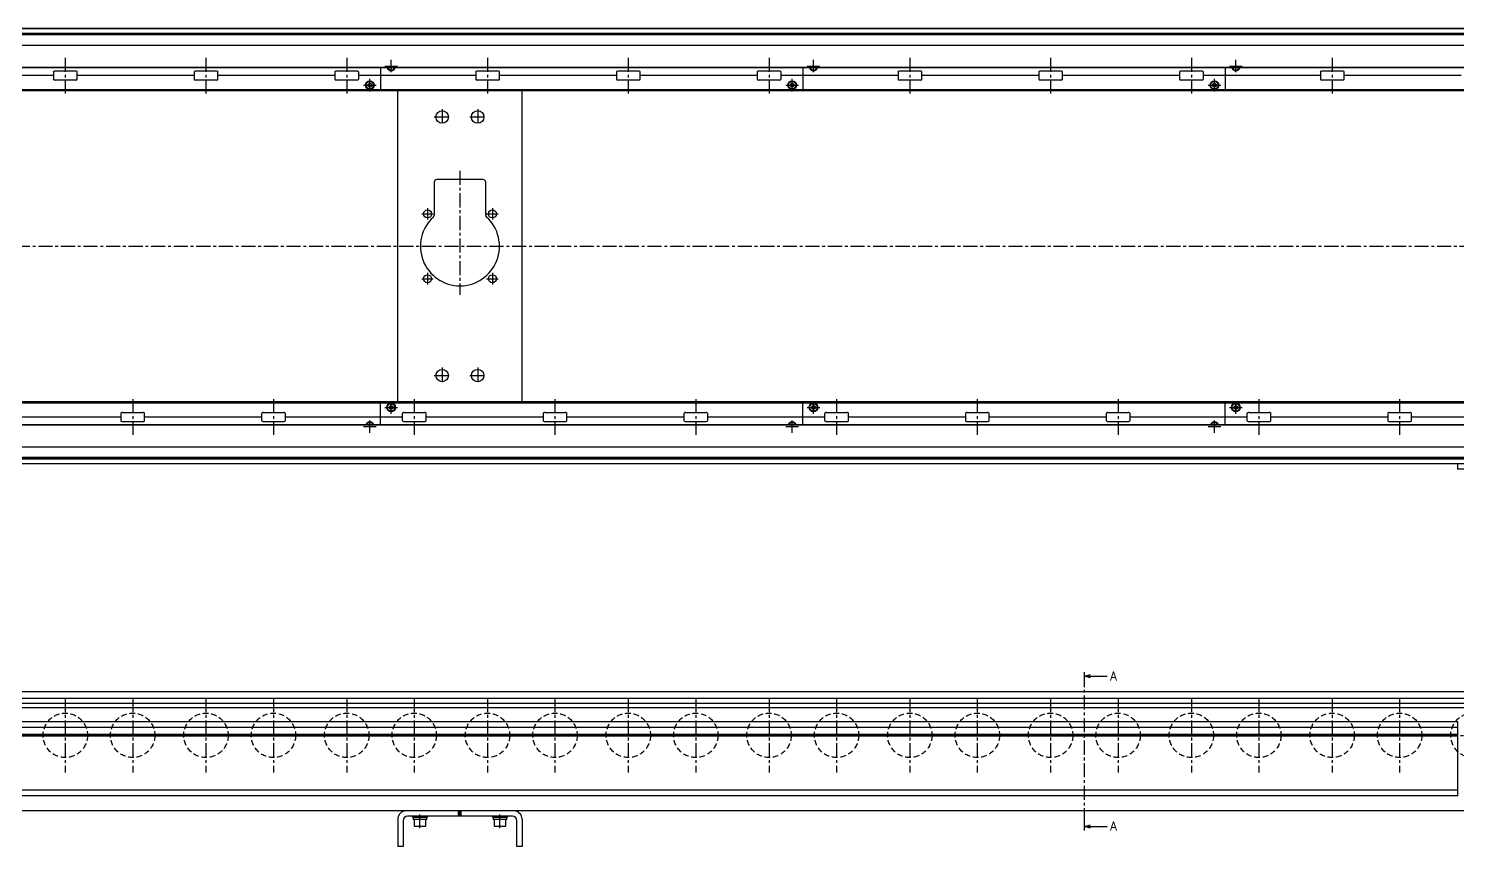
# Model space of a CAD drawing. Extents: x -10 to 4925, y -8 to 1001.
# Drawn here: x 2432 to 4040, y 28 to 948 of the extents above; entities that cross this region are included whole.
import ezdxf

# ---------------------------------------------------------------- set-up
doc = ezdxf.new("R2010")
doc.units = 0
doc.header["$LTSCALE"] = 0.5
doc.linetypes.add('CENTER', pattern=[50.8, 31.75, -6.35, 6.35, -6.35])
doc.linetypes.add('DASHED', pattern=[19.05, 12.7, -6.35])
for name, color, linetype in [('MSM_CENTER', 1, 'CENTER'), ('MSM_CONTINUOUS', 7, 'CONTINUOUS'), ('MSM_DASHED', 4, 'DASHED'), ('MSM_PART_NUMBER', 7, 'CONTINUOUS')]:
    doc.layers.add(name, color=color, linetype=linetype)
doc.styles.get("Standard").update_dxf_attribs({"font": 'txt.shx', "height": 10, "bigfont": 'bigfont.shx'})

# ---------------------------------------------------------------- blocks, each defined once
blk = doc.blocks.new('*U88')
at = {"layer": 'MSM_PART_NUMBER'}
blk.add_text('A', height=10, dxfattribs=at).set_placement((3649.3, 214.9))
blk = doc.blocks.new('*U90')
at = {"layer": 'MSM_PART_NUMBER'}
blk.add_text('A', height=10, dxfattribs=at).set_placement((3649.3, 45.9))

msp = doc.modelspace()

# ---------------------------------------------------------------- linework, layer by layer
at = {"layer": 'MSM_CENTER'}
for p, q in [((2472.8, 915.5), (2472.8, 875.5)), ((2631.2, 915.5), (2631.2, 875.5)), ((2789.7, 915.5), (2789.7, 875.5)), ((2832.7, 906.2), (2846.8, 906.2)), ((2839.7, 899.2), (2839.7, 913.3)), ((2948.2, 915.5), (2948.2, 875.5)), ((3106.7, 915.5), (3106.7, 875.5)), ((3265.2, 915.5), (3265.2, 875.5)), ((3308.2, 906.2), (3322.2, 906.2)), ((3315.2, 899.2), (3315.2, 913.3)), ((3423.7, 915.5), (3423.7, 875.5)), ((3582.2, 915.5), (3582.2, 875.5)), ((3740.7, 915.5), (3740.7, 875.5)), ((3783.7, 906.2), (3797.8, 906.2)), ((3790.7, 899.2), (3790.7, 913.3)), ((3899.2, 915.5), (3899.2, 875.5)), ((2815.7, 877.7), (2815.7, 891.7)), ((3291.2, 877.7), (3291.2, 891.7)), ((3766.7, 877.7), (3766.7, 891.7)), ((2808.7, 884.7), (2822.8, 884.7)), ((3284.2, 884.7), (3298.2, 884.7)), ((3759.7, 884.7), (3773.8, 884.7)), ((2897.2, 857.9), (2897.2, 839.9)), ((2937.2, 857.9), (2937.2, 839.9)), ((2888.2, 848.9), (2906.2, 848.9)), ((2928.2, 848.9), (2946.2, 848.9)), ((2917.2, 788.4), (2917.2, 648.9)), ((2880.7, 746.4), (2880.7, 733.4)), ((2953.7, 746.4), (2953.7, 733.4)), ((2874.2, 739.9), (2887.2, 739.9)), ((2947.2, 739.9), (2960.2, 739.9)), ((359.7, 703.4), (4267.9, 703.4)), ((2874.2, 666.9), (2887.2, 666.9)), ((2880.7, 673.4), (2880.7, 660.4)), ((2947.2, 666.9), (2960.2, 666.9)), ((2953.7, 673.4), (2953.7, 660.4)), ((2897.2, 566.9), (2897.2, 548.9)), ((2937.2, 566.9), (2937.2, 548.9)), ((2888.2, 557.9), (2906.2, 557.9)), ((2928.2, 557.9), (2946.2, 557.9)), ((2548.7, 531.3), (2548.7, 491.3)), ((2707.2, 531.3), (2707.2, 491.3)), ((2865.7, 531.3), (2865.7, 491.3)), ((3024.2, 531.3), (3024.2, 491.3)), ((3182.7, 531.3), (3182.7, 491.3)), ((3341.2, 531.3), (3341.2, 491.3)), ((3499.7, 531.3), (3499.7, 491.3)), ((3658.2, 531.3), (3658.2, 491.3)), ((3816.7, 531.3), (3816.7, 491.3)), ((3975.2, 531.3), (3975.2, 491.3)), ((2832.7, 522), (2846.8, 522)), ((2839.7, 515), (2839.7, 529)), ((3308.2, 522), (3322.2, 522)), ((3315.2, 515), (3315.2, 529)), ((3783.7, 522), (3797.8, 522)), ((3790.7, 515), (3790.7, 529)), ((2808.7, 500.5), (2822.8, 500.5)), ((2815.7, 493.5), (2815.7, 507.5)), ((3284.2, 500.5), (3298.2, 500.5)), ((3291.2, 493.5), (3291.2, 507.5)), ((3759.7, 500.5), (3773.8, 500.5)), ((3766.7, 493.5), (3766.7, 507.5)), ((3620.2, 55), (3620.2, 215)), ((2472.8, 195), (2472.8, 111)), ((2548.7, 195), (2548.7, 111)), ((2631.2, 195), (2631.2, 111)), ((2707.2, 195), (2707.2, 111)), ((2789.7, 195), (2789.7, 111)), ((2865.7, 195), (2865.7, 111)), ((2948.2, 195), (2948.2, 111)), ((3024.2, 195), (3024.2, 111)), ((3106.7, 195), (3106.7, 111)), ((3182.7, 195), (3182.7, 111)), ((3265.2, 195), (3265.2, 111)), ((3341.2, 195), (3341.2, 111)), ((3423.7, 195), (3423.7, 111)), ((3499.7, 195), (3499.7, 111)), ((3582.2, 195), (3582.2, 111)), ((3658.2, 195), (3658.2, 111)), ((3740.7, 195), (3740.7, 111)), ((3816.7, 195), (3816.7, 111)), ((3899.2, 195), (3899.2, 111)), ((3975.2, 195), (3975.2, 111)), ((367.2, 153), (4258.3, 153)), ((2872.2, 48.4), (2872.2, 64)), ((2962.2, 48.4), (2962.2, 64))]:
    msp.add_line(p, q, dxfattribs=at)
at = {"layer": 'MSM_CONTINUOUS'}
for p, q in [((4257.9, 948.4), (370.6, 948.4)), ((4256.2, 948.3), (372.2, 948.3)), ((4231.6, 942.9), (396.9, 942.9)), ((4231.6, 941.2), (396.9, 941.2)), ((4231.5, 942), (397, 942)), ((4256.2, 929.5), (372.2, 929.5)), ((4256.2, 904.1), (372.2, 904.1)), ((4256.2, 904.5), (422.2, 904.5)), ((2827.7, 904.1), (2827.7, 879.4)), ((2839.7, 903.9), (2839.4, 904.1)), ((2840.1, 904.1), (2839.7, 903.9)), ((3303.2, 904.1), (3303.2, 879.4)), ((3315.2, 903.9), (3314.9, 904.1)), ((3315.6, 904.1), (3315.2, 903.9)), ((3778.7, 904.1), (3778.7, 879.4)), ((3790.7, 903.9), (3790.4, 904.1)), ((3791.1, 904.1), (3790.7, 903.9)), ((2459.4, 895.5), (2327.7, 895.5)), ((2459.4, 899.5), (2459.4, 891.5)), ((2484.3, 900.5), (2461.3, 900.5)), ((2484.3, 890.5), (2461.3, 890.5)), ((2486.2, 891.5), (2486.2, 899.5)), ((2617.9, 895.5), (2486.2, 895.5)), ((2617.9, 899.5), (2617.9, 891.5)), ((2642.8, 900.5), (2619.8, 900.5)), ((2642.8, 890.5), (2619.8, 890.5)), ((2644.7, 891.5), (2644.7, 899.5)), ((2776.4, 895.5), (2644.7, 895.5)), ((2776.4, 899.5), (2776.4, 891.5)), ((2801.3, 900.5), (2778.3, 900.5)), ((2801.3, 890.5), (2778.3, 890.5)), ((2803.2, 891.5), (2803.2, 899.5)), ((2934.9, 895.5), (2803.2, 895.5)), ((2813.8, 885.9), (2815.7, 887.1)), ((2813.8, 883.6), (2813.8, 885.9)), ((2815.7, 887.1), (2817.8, 885.9)), ((2817.8, 885.9), (2817.8, 883.6)), ((2934.9, 899.5), (2934.9, 891.5)), ((2959.8, 900.5), (2936.8, 900.5)), ((2959.8, 890.5), (2936.8, 890.5)), ((2961.7, 891.5), (2961.7, 899.5)), ((3093.4, 895.5), (2961.7, 895.5)), ((3093.4, 899.5), (3093.4, 891.5)), ((3118.3, 900.5), (3095.3, 900.5)), ((3118.3, 890.5), (3095.3, 890.5)), ((3120.2, 891.5), (3120.2, 899.5)), ((3251.9, 895.5), (3120.2, 895.5)), ((3251.9, 899.5), (3251.9, 891.5)), ((3276.8, 900.5), (3253.8, 900.5)), ((3276.8, 890.5), (3253.8, 890.5)), ((3278.7, 891.5), (3278.7, 899.5)), ((3410.4, 895.5), (3278.7, 895.5)), ((3289.2, 885.9), (3291.2, 887.1)), ((3289.2, 883.6), (3289.2, 885.9)), ((3291.2, 887.1), (3293.2, 885.9)), ((3293.2, 885.9), (3293.2, 883.6)), ((3410.4, 899.5), (3410.4, 891.5)), ((3435.3, 900.5), (3412.3, 900.5)), ((3435.3, 890.5), (3412.3, 890.5)), ((3437.2, 891.5), (3437.2, 899.5)), ((3568.9, 895.5), (3437.2, 895.5)), ((3568.9, 899.5), (3568.9, 891.5)), ((3593.8, 900.5), (3570.8, 900.5)), ((3593.8, 890.5), (3570.8, 890.5)), ((3595.7, 891.5), (3595.7, 899.5)), ((3727.4, 895.5), (3595.7, 895.5)), ((3727.4, 899.5), (3727.4, 891.5)), ((3752.3, 900.5), (3729.3, 900.5)), ((3752.3, 890.5), (3729.3, 890.5)), ((3754.2, 891.5), (3754.2, 899.5)), ((3885.9, 895.5), (3754.2, 895.5)), ((3764.7, 885.9), (3766.7, 887.1)), ((3764.7, 883.6), (3764.7, 885.9)), ((3766.7, 887.1), (3768.7, 885.9)), ((3768.7, 885.9), (3768.7, 883.6)), ((3885.9, 899.5), (3885.9, 891.5)), ((3910.8, 900.5), (3887.8, 900.5)), ((3910.8, 890.5), (3887.8, 890.5)), ((3912.7, 891.5), (3912.7, 899.5)), ((4044.4, 895.5), (3912.7, 895.5)), ((4254.2, 879.4), (450.2, 879.4)), ((4257.9, 878.4), (450.2, 878.4)), ((2815.7, 882.4), (2813.8, 883.6)), ((2817.8, 883.6), (2815.7, 882.4)), ((2847.2, 528.4), (2847.2, 878.4)), ((2987.2, 528.4), (2987.2, 878.4)), ((3291.2, 882.4), (3289.2, 883.6)), ((3293.2, 883.6), (3291.2, 882.4)), ((3766.7, 882.4), (3764.7, 883.6)), ((3768.7, 883.6), (3766.7, 882.4)), ((2888.2, 775.4), (2888.2, 738.5)), ((2943.2, 778.4), (2891.2, 778.4)), ((2946.2, 738.5), (2946.2, 775.4)), ((4257.9, 528.4), (450.2, 528.4)), ((450.2, 527.4), (4254.2, 527.4)), ((2535.3, 515.3), (2535.3, 507.3)), ((2537.3, 516.3), (2560.2, 516.3)), ((2562.2, 507.3), (2562.2, 515.3)), ((2693.8, 515.3), (2693.8, 507.3)), ((2695.8, 516.3), (2718.7, 516.3)), ((2720.7, 507.3), (2720.7, 515.3)), ((2827.7, 502.6), (2827.7, 527.4)), ((2837.7, 523.2), (2839.7, 524.4)), ((2837.7, 520.9), (2837.7, 523.2)), ((2839.7, 519.7), (2837.7, 520.9)), ((2839.7, 524.4), (2841.7, 523.2)), ((2841.7, 520.9), (2839.7, 519.7)), ((2841.7, 523.2), (2841.7, 520.9)), ((2852.3, 515.3), (2852.3, 507.3)), ((2854.3, 516.3), (2877.2, 516.3)), ((2879.2, 507.3), (2879.2, 515.3)), ((3010.8, 515.3), (3010.8, 507.3)), ((3012.8, 516.3), (3035.7, 516.3)), ((3037.7, 507.3), (3037.7, 515.3)), ((3169.3, 515.3), (3169.3, 507.3)), ((3171.3, 516.3), (3194.2, 516.3)), ((3196.2, 507.3), (3196.2, 515.3)), ((3303.2, 502.6), (3303.2, 527.4)), ((3313.2, 523.2), (3315.2, 524.4)), ((3313.2, 520.9), (3313.2, 523.2)), ((3315.2, 519.7), (3313.2, 520.9)), ((3315.2, 524.4), (3317.2, 523.2)), ((3317.2, 520.9), (3315.2, 519.7)), ((3317.2, 523.2), (3317.2, 520.9)), ((3327.8, 515.3), (3327.8, 507.3)), ((3329.8, 516.3), (3352.7, 516.3)), ((3354.7, 507.3), (3354.7, 515.3)), ((3486.3, 515.3), (3486.3, 507.3)), ((3488.3, 516.3), (3511.2, 516.3)), ((3513.2, 507.3), (3513.2, 515.3)), ((3644.8, 515.3), (3644.8, 507.3)), ((3646.8, 516.3), (3669.7, 516.3)), ((3671.7, 507.3), (3671.7, 515.3)), ((3778.7, 502.6), (3778.7, 527.4)), ((3788.7, 523.2), (3790.7, 524.4)), ((3788.7, 520.9), (3788.7, 523.2)), ((3790.7, 519.7), (3788.7, 520.9)), ((3790.7, 524.4), (3792.7, 523.2)), ((3792.7, 520.9), (3790.7, 519.7)), ((3792.7, 523.2), (3792.7, 520.9)), ((3803.3, 515.3), (3803.3, 507.3)), ((3805.3, 516.3), (3828.2, 516.3)), ((3830.2, 507.3), (3830.2, 515.3)), ((3961.8, 515.3), (3961.8, 507.3)), ((3963.8, 516.3), (3986.7, 516.3)), ((3988.7, 507.3), (3988.7, 515.3)), ((4256.2, 502.6), (372.2, 502.6)), ((4256.2, 502.2), (422.2, 502.2)), ((2403.7, 511.3), (2535.3, 511.3)), ((2537.3, 506.3), (2560.2, 506.3)), ((2562.2, 511.3), (2693.8, 511.3)), ((2695.8, 506.3), (2718.7, 506.3)), ((2720.7, 511.3), (2852.3, 511.3)), ((2815.4, 502.6), (2815.7, 502.9)), ((2815.7, 502.9), (2816.1, 502.6)), ((2854.3, 506.3), (2877.2, 506.3)), ((2879.2, 511.3), (3010.8, 511.3)), ((3012.8, 506.3), (3035.7, 506.3)), ((3037.7, 511.3), (3169.3, 511.3)), ((3171.3, 506.3), (3194.2, 506.3)), ((3196.2, 511.3), (3327.8, 511.3)), ((3290.9, 502.6), (3291.2, 502.9)), ((3291.2, 502.9), (3291.6, 502.6)), ((3329.8, 506.3), (3352.7, 506.3)), ((3354.7, 511.3), (3486.3, 511.3)), ((3488.3, 506.3), (3511.2, 506.3)), ((3513.2, 511.3), (3644.8, 511.3)), ((3646.8, 506.3), (3669.7, 506.3)), ((3671.7, 511.3), (3803.3, 511.3)), ((3766.4, 502.6), (3766.7, 502.9)), ((3766.7, 502.9), (3767.1, 502.6)), ((3805.3, 506.3), (3828.2, 506.3)), ((3830.2, 511.3), (3961.8, 511.3)), ((3963.8, 506.3), (3986.7, 506.3)), ((3988.7, 511.3), (4120.3, 511.3)), ((4256.2, 477.2), (372.2, 477.2)), ((4257.9, 458.4), (370.6, 458.4)), ((4256.2, 458.4), (372.2, 458.4)), ((4231.6, 465.6), (396.9, 465.6)), ((4231.6, 463.9), (396.9, 463.9)), ((4231.5, 464.7), (397, 464.7)), ((4040.2, 458.4), (4040.2, 452.4)), ((4090.2, 452.4), (4040.2, 452.4)), ((3620.2, 215), (3620.2, 224)), ((3620.2, 219.5), (3627.2, 221.4)), ((3620.2, 219.5), (3645.9, 219.5)), ((3627.2, 217.6), (3620.2, 219.5)), ((4256.2, 202), (372.2, 202)), ((4256.2, 194.6), (674.4, 194.6)), ((4140.2, 189), (676.6, 189)), ((4140.2, 184), (678.6, 184)), ((4040.2, 168.2), (667.2, 168.2)), ((4040.2, 161.8), (682.2, 161.8)), ((4040.2, 168.5), (4040.2, 84.5)), ((4040.2, 153.9), (682.2, 153.9)), ((4040.2, 153), (682.2, 153)), ((4040.2, 152.1), (682.2, 152.1)), ((4040.2, 84.8), (679.7, 84.8)), ((4040.2, 91.3), (682.2, 91.3)), ((4257.9, 68), (472.2, 68)), ((2915.7, 62), (2915.7, 68)), ((2917.2, 62), (2917.2, 68)), ((2918.7, 62), (2918.7, 68)), ((2847.2, 58.5), (2847.2, 28)), ((2853.2, 57), (2853.2, 28)), ((2976.2, 62), (2858.2, 62)), ((2863.7, 62), (2863.7, 60.4)), ((2880.7, 60.4), (2863.7, 60.4)), ((2864.5, 60.4), (2864.5, 58.4)), ((2879.9, 58.4), (2864.5, 58.4)), ((2865.7, 58.4), (2865.7, 51.2)), ((2877.9, 50.4), (2866.5, 50.4)), ((2878.7, 51.2), (2878.7, 58.4)), ((2879.9, 58.4), (2879.9, 60.4)), ((2880.7, 60.4), (2880.7, 62)), ((2953.7, 62), (2953.7, 60.4)), ((2970.7, 60.4), (2953.7, 60.4)), ((2954.5, 60.4), (2954.5, 58.4)), ((2969.9, 58.4), (2954.5, 58.4)), ((2955.7, 58.4), (2955.7, 51.2)), ((2967.9, 50.4), (2956.5, 50.4)), ((2968.7, 51.2), (2968.7, 58.4)), ((2969.9, 58.4), (2969.9, 60.4)), ((2970.7, 60.4), (2970.7, 62)), ((2981.2, 28), (2981.2, 57)), ((2987.2, 58.5), (2987.2, 28)), ((3620.2, 46), (3620.2, 55)), ((3620.2, 50.5), (3627.2, 52.4)), ((3627.2, 48.6), (3620.2, 50.5)), ((3620.2, 50.5), (3645.9, 50.5)), ((2853.2, 28), (2847.2, 28)), ((2987.2, 28), (2981.2, 28))]:
    msp.add_line(p, q, dxfattribs=at)
for centre, radius in [((2815.7, 884.7), 5), ((2815.7, 884.7), 4.25), ((3291.2, 884.7), 5), ((3291.2, 884.7), 4.25), ((3766.7, 884.7), 5), ((3766.7, 884.7), 4.25), ((2897.2, 848.9), 7), ((2937.2, 848.9), 7), ((2880.7, 739.9), 4.5), ((2953.7, 739.9), 4.5), ((2880.7, 666.9), 4.5), ((2953.7, 666.9), 4.5), ((2897.2, 557.9), 7), ((2937.2, 557.9), 7), ((2839.7, 522), 5), ((2839.7, 522), 4.25), ((3315.2, 522), 5), ((3315.2, 522), 4.25), ((3790.7, 522), 5), ((3790.7, 522), 4.25)]:
    msp.add_circle(centre, radius, dxfattribs=at)
for centre, radius, start, end in [((2839.7, 906.2), 5, 204.8346, 335.1654), ((2839.7, 906.2), 4.25, 209.6116, 330.3884), ((3315.2, 906.2), 5, 204.8346, 335.1654), ((3315.2, 906.2), 4.25, 209.6116, 330.3884), ((3790.7, 906.2), 5, 204.8346, 335.1654), ((3790.7, 906.2), 4.25, 209.6116, 330.3884), ((2460.2, 899.4), 0.882, 115.5328, 172.1027), ((2460.2, 891.6), 0.882, 187.8973, 244.4672), ((2461.3, 897.1), 3.41, 89.6687, 115.2454), ((2461.3, 893.9), 3.41, 244.7546, 270.3313), ((2484.3, 897.1), 3.41, 64.7546, 90.3313), ((2484.3, 893.9), 3.41, 269.6687, 295.2454), ((2485.4, 899.4), 0.882, 7.8973, 64.4672), ((2485.4, 891.6), 0.882, 295.5328, 352.1027), ((2618.7, 899.4), 0.882, 115.5328, 172.1027), ((2618.7, 891.6), 0.882, 187.8973, 244.4672), ((2619.8, 897.1), 3.41, 89.6687, 115.2454), ((2619.8, 893.9), 3.41, 244.7546, 270.3313), ((2642.8, 897.1), 3.41, 64.7546, 90.3313), ((2642.8, 893.9), 3.41, 269.6687, 295.2454), ((2643.9, 899.4), 0.882, 7.8973, 64.4672), ((2643.9, 891.6), 0.882, 295.5328, 352.1027), ((2777.2, 899.4), 0.882, 115.5328, 172.1027), ((2777.2, 891.6), 0.882, 187.8973, 244.4672), ((2778.3, 897.1), 3.41, 89.6687, 115.2454), ((2778.3, 893.9), 3.41, 244.7546, 270.3313), ((2801.3, 897.1), 3.41, 64.7546, 90.3313), ((2801.3, 893.9), 3.41, 269.6687, 295.2454), ((2802.4, 899.4), 0.882, 7.8973, 64.4672), ((2802.4, 891.6), 0.882, 295.5328, 352.1027), ((2935.7, 899.4), 0.882, 115.5328, 172.1027), ((2935.7, 891.6), 0.882, 187.8973, 244.4672), ((2936.8, 897.1), 3.41, 89.6687, 115.2454), ((2936.8, 893.9), 3.41, 244.7546, 270.3313), ((2959.8, 897.1), 3.41, 64.7546, 90.3313), ((2959.8, 893.9), 3.41, 269.6687, 295.2454), ((2960.9, 899.4), 0.882, 7.8973, 64.4672), ((2960.9, 891.6), 0.882, 295.5328, 352.1027), ((3094.2, 899.4), 0.882, 115.5328, 172.1027), ((3094.2, 891.6), 0.882, 187.8973, 244.4672), ((3095.3, 897.1), 3.41, 89.6687, 115.2454), ((3095.3, 893.9), 3.41, 244.7546, 270.3313), ((3118.3, 897.1), 3.41, 64.7546, 90.3313), ((3118.3, 893.9), 3.41, 269.6687, 295.2454), ((3119.4, 899.4), 0.882, 7.8973, 64.4672), ((3119.4, 891.6), 0.882, 295.5328, 352.1027), ((3252.7, 899.4), 0.882, 115.5328, 172.1027), ((3252.7, 891.6), 0.882, 187.8973, 244.4672), ((3253.8, 897.1), 3.41, 89.6687, 115.2454), ((3253.8, 893.9), 3.41, 244.7546, 270.3313), ((3276.8, 897.1), 3.41, 64.7546, 90.3313), ((3276.8, 893.9), 3.41, 269.6687, 295.2454), ((3277.9, 899.4), 0.882, 7.8973, 64.4672), ((3277.9, 891.6), 0.882, 295.5328, 352.1027), ((3411.2, 899.4), 0.882, 115.5328, 172.1027), ((3411.2, 891.6), 0.882, 187.8973, 244.4672), ((3412.3, 897.1), 3.41, 89.6687, 115.2454), ((3412.3, 893.9), 3.41, 244.7546, 270.3313), ((3435.3, 897.1), 3.41, 64.7546, 90.3313), ((3435.3, 893.9), 3.41, 269.6687, 295.2454), ((3436.4, 899.4), 0.882, 7.8973, 64.4672), ((3436.4, 891.6), 0.882, 295.5328, 352.1027), ((3569.7, 899.4), 0.882, 115.5328, 172.1027), ((3569.7, 891.6), 0.882, 187.8973, 244.4672), ((3570.8, 897.1), 3.41, 89.6687, 115.2454), ((3570.8, 893.9), 3.41, 244.7546, 270.3313), ((3593.8, 897.1), 3.41, 64.7546, 90.3313), ((3593.8, 893.9), 3.41, 269.6687, 295.2454), ((3594.9, 899.4), 0.882, 7.8973, 64.4672), ((3594.9, 891.6), 0.882, 295.5328, 352.1027), ((3728.2, 899.4), 0.882, 115.5328, 172.1027), ((3728.2, 891.6), 0.882, 187.8973, 244.4672), ((3729.3, 897.1), 3.41, 89.6687, 115.2454), ((3729.3, 893.9), 3.41, 244.7546, 270.3313), ((3752.3, 897.1), 3.41, 64.7546, 90.3313), ((3752.3, 893.9), 3.41, 269.6687, 295.2454), ((3753.4, 899.4), 0.882, 7.8973, 64.4672), ((3753.4, 891.6), 0.882, 295.5328, 352.1027), ((3886.7, 899.4), 0.882, 115.5328, 172.1027), ((3886.7, 891.6), 0.882, 187.8973, 244.4672), ((3887.8, 897.1), 3.41, 89.6687, 115.2454), ((3887.8, 893.9), 3.41, 244.7546, 270.3313), ((3910.8, 897.1), 3.41, 64.7546, 90.3313), ((3910.8, 893.9), 3.41, 269.6687, 295.2454), ((3911.9, 899.4), 0.882, 7.8973, 64.4672), ((3911.9, 891.6), 0.882, 295.5328, 352.1027), ((2891.2, 775.4), 3, 90, 180), ((2943.2, 775.4), 3, 0, 90), ((2917.2, 703.4), 44.5, 132.3521, 47.6479), ((2885.2, 738.5), 3, 312.3521, 360), ((2949.2, 738.5), 3, 180, 227.6479), ((2536.2, 515.2), 0.882, 115.5328, 172.1027), ((2537.3, 512.9), 3.41, 89.6687, 115.2454), ((2560.2, 512.9), 3.41, 64.7546, 90.3313), ((2561.3, 515.2), 0.882, 7.8973, 64.4672), ((2694.7, 515.2), 0.882, 115.5328, 172.1027), ((2695.8, 512.9), 3.41, 89.6687, 115.2454), ((2718.7, 512.9), 3.41, 64.7546, 90.3313), ((2719.8, 515.2), 0.882, 7.8973, 64.4672), ((2853.2, 515.2), 0.882, 115.5328, 172.1027), ((2854.3, 512.9), 3.41, 89.6687, 115.2454), ((2877.2, 512.9), 3.41, 64.7546, 90.3313), ((2878.3, 515.2), 0.882, 7.8973, 64.4672), ((3011.7, 515.2), 0.882, 115.5328, 172.1027), ((3012.8, 512.9), 3.41, 89.6687, 115.2454), ((3035.7, 512.9), 3.41, 64.7546, 90.3313), ((3036.8, 515.2), 0.882, 7.8973, 64.4672), ((3170.2, 515.2), 0.882, 115.5328, 172.1027), ((3171.3, 512.9), 3.41, 89.6687, 115.2454), ((3194.2, 512.9), 3.41, 64.7546, 90.3313), ((3195.3, 515.2), 0.882, 7.8973, 64.4672), ((3328.7, 515.2), 0.882, 115.5328, 172.1027), ((3329.8, 512.9), 3.41, 89.6687, 115.2454), ((3352.7, 512.9), 3.41, 64.7546, 90.3313), ((3353.8, 515.2), 0.882, 7.8973, 64.4672), ((3487.2, 515.2), 0.882, 115.5328, 172.1027), ((3488.3, 512.9), 3.41, 89.6687, 115.2454), ((3511.2, 512.9), 3.41, 64.7546, 90.3313), ((3512.3, 515.2), 0.882, 7.8973, 64.4672), ((3645.7, 515.2), 0.882, 115.5328, 172.1027), ((3646.8, 512.9), 3.41, 89.6687, 115.2454), ((3669.7, 512.9), 3.41, 64.7546, 90.3313), ((3670.8, 515.2), 0.882, 7.8973, 64.4672), ((3804.2, 515.2), 0.882, 115.5328, 172.1027), ((3805.3, 512.9), 3.41, 89.6687, 115.2454), ((3828.2, 512.9), 3.41, 64.7546, 90.3313), ((3829.3, 515.2), 0.882, 7.8973, 64.4672), ((3962.7, 515.2), 0.882, 115.5328, 172.1027), ((3963.8, 512.9), 3.41, 89.6687, 115.2454), ((3986.7, 512.9), 3.41, 64.7546, 90.3313), ((3987.8, 515.2), 0.882, 7.8973, 64.4672), ((2536.2, 507.4), 0.882, 187.8973, 244.4672), ((2537.3, 509.7), 3.41, 244.7546, 270.3313), ((2560.2, 509.7), 3.41, 269.6687, 295.2454), ((2561.3, 507.4), 0.882, 295.5328, 352.1027), ((2694.7, 507.4), 0.882, 187.8973, 244.4672), ((2695.8, 509.7), 3.41, 244.7546, 270.3313), ((2718.7, 509.7), 3.41, 269.6687, 295.2454), ((2719.8, 507.4), 0.882, 295.5328, 352.1027), ((2815.7, 500.5), 5, 24.8346, 155.1654), ((2815.7, 500.5), 4.25, 29.6116, 150.3884), ((2853.2, 507.4), 0.882, 187.8973, 244.4672), ((2854.3, 509.7), 3.41, 244.7546, 270.3313), ((2877.2, 509.7), 3.41, 269.6687, 295.2454), ((2878.3, 507.4), 0.882, 295.5328, 352.1027), ((3011.7, 507.4), 0.882, 187.8973, 244.4672), ((3012.8, 509.7), 3.41, 244.7546, 270.3313), ((3035.7, 509.7), 3.41, 269.6687, 295.2454), ((3036.8, 507.4), 0.882, 295.5328, 352.1027), ((3170.2, 507.4), 0.882, 187.8973, 244.4672), ((3171.3, 509.7), 3.41, 244.7546, 270.3313), ((3194.2, 509.7), 3.41, 269.6687, 295.2454), ((3195.3, 507.4), 0.882, 295.5328, 352.1027), ((3291.2, 500.5), 5, 24.8346, 155.1654), ((3291.2, 500.5), 4.25, 29.6116, 150.3884), ((3328.7, 507.4), 0.882, 187.8973, 244.4672), ((3329.8, 509.7), 3.41, 244.7546, 270.3313), ((3352.7, 509.7), 3.41, 269.6687, 295.2454), ((3353.8, 507.4), 0.882, 295.5328, 352.1027), ((3487.2, 507.4), 0.882, 187.8973, 244.4672), ((3488.3, 509.7), 3.41, 244.7546, 270.3313), ((3511.2, 509.7), 3.41, 269.6687, 295.2454), ((3512.3, 507.4), 0.882, 295.5328, 352.1027), ((3645.7, 507.4), 0.882, 187.8973, 244.4672), ((3646.8, 509.7), 3.41, 244.7546, 270.3313), ((3669.7, 509.7), 3.41, 269.6687, 295.2454), ((3670.8, 507.4), 0.882, 295.5328, 352.1027), ((3766.7, 500.5), 5, 24.8346, 155.1654), ((3766.7, 500.5), 4.25, 29.6116, 150.3884), ((3804.2, 507.4), 0.882, 187.8973, 244.4672), ((3805.3, 509.7), 3.41, 244.7546, 270.3313), ((3828.2, 509.7), 3.41, 269.6687, 295.2454), ((3829.3, 507.4), 0.882, 295.5328, 352.1027), ((3962.7, 507.4), 0.882, 187.8973, 244.4672), ((3963.8, 509.7), 3.41, 244.7546, 270.3313), ((3986.7, 509.7), 3.41, 269.6687, 295.2454), ((3987.8, 507.4), 0.882, 295.5328, 352.1027), ((2856.7, 58.5), 9.5, 90, 180), ((2977.7, 58.5), 9.5, 0, 90), ((2858.2, 57), 5, 90, 180), ((2866.5, 51.2), 0.8, 180, 270), ((2877.9, 51.2), 0.8, 270, 0), ((2956.5, 51.2), 0.8, 180, 270), ((2967.9, 51.2), 0.8, 270, 0), ((2976.2, 57), 5, 0, 90)]:
    msp.add_arc(centre, radius, start, end, dxfattribs=at)
at = {"layer": 'MSM_DASHED'}
for centre in [(2472.8, 153), (2548.7, 153), (2631.2, 153), (2707.2, 153), (2789.7, 153), (2865.7, 153), (2948.2, 153), (3024.2, 153), (3106.7, 153), (3182.7, 153), (3265.2, 153), (3341.2, 153), (3423.7, 153), (3499.7, 153), (3582.2, 153), (3658.2, 153), (3740.7, 153), (3816.7, 153), (3899.2, 153), (3975.2, 153), (4057.7, 153)]:
    msp.add_circle(centre, 25, dxfattribs=at)

# ---------------------------------------------------------------- block references
at = {"layer": 'MSM_CONTINUOUS'}
for name in ['*U88', '*U90']:
    msp.add_blockref(name, (0, 0), dxfattribs=at)

doc.saveas('drawing.dxf')
